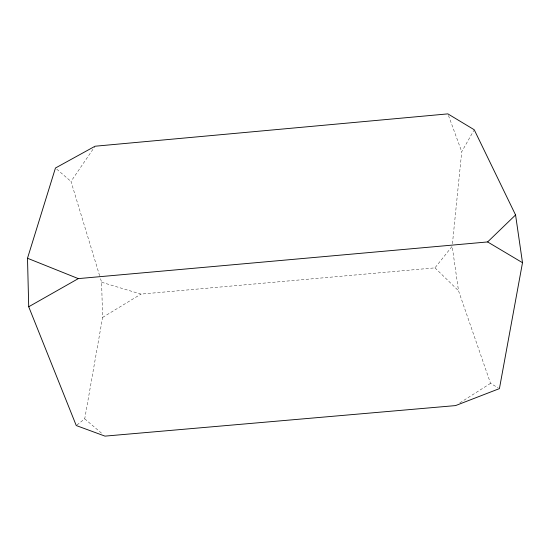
<?xml version="1.0" encoding="UTF-8"?>
<svg xmlns="http://www.w3.org/2000/svg" width="550" height="550" viewBox="0 0 550 550"><rect width="100%" height="100%" fill="white"/><g stroke="black" fill="none" stroke-linecap="round" stroke-linejoin="round"><path stroke-width="0.41" stroke-dasharray="2.75 2.06" d="M452.437 243.739L461.739 151.718L473.811 130.481M76.911 425.033L84.727 418.825L102.589 317.439L101.613 282.253L99.866 276.519M99.619 275.701L70.991 181.452L94.579 146.926M101.613 282.253L140.979 294.106L434.967 267.857L452.176 246.297L458.521 290.757L490.538 383.364L498.059 387.798M459.834 402.868L490.538 383.364M102.589 317.439L140.979 294.106M84.727 418.825L102.458 433.964M56.739 169.139L70.991 181.452M434.967 267.857L458.521 290.757M448.47 115.486L461.739 151.718"/><path stroke-width="0.82" d="M522.5 262.701L499.428 388.609L455.551 405.591L104.988 436.123L76.258 425.549L28.717 306.762L27.5 258.252L55.447 168.025L95.061 146.224L447.879 113.877L474.231 129.752L515.57 214.961L522.5 262.701L487.623 241.938L78.306 278.616L28.717 306.762M487.623 241.938L515.57 214.961M27.5 258.252L78.306 278.616"/></g></svg>
